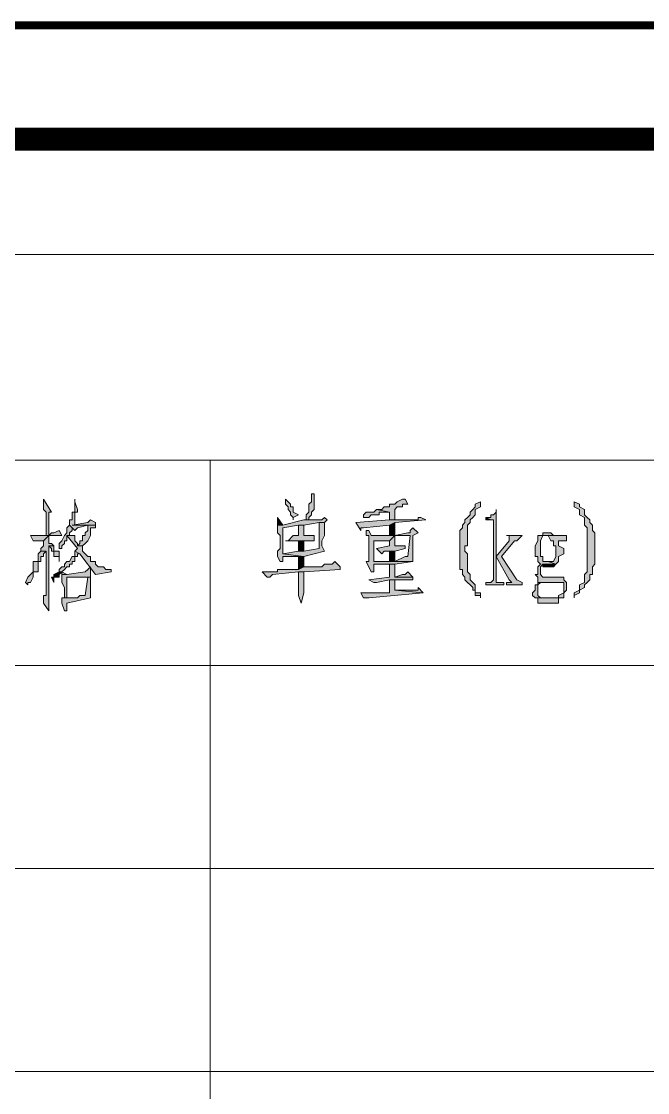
# Model space of a CAD drawing. Extents: x 457 to 4918, y -67 to 391.
# Drawn here: x 2856.38 to 2883.9, y 183.21 to 230.27 of the extents above; entities that cross this region are included whole.
import ezdxf

# ---------------------------------------------------------------- set-up
doc = ezdxf.new("R2010")
doc.units = 0
doc.header["$LTSCALE"] = 40
doc.header["$MEASUREMENT"] = 0
doc.layers.get('0').update_dxf_attribs({"linetype": 'CONTINUOUS'})
doc.layers.add('TK', color=1, linetype='CONTINUOUS')

msp = doc.modelspace()

# ---------------------------------------------------------------- hatches: boundary and pattern name
h = msp.add_hatch(color=0)
h.dxf.hatch_style = 2
h.paths.add_polyline_path([(2869.242, 209.512), (2869.128, 209.512), (2869.128, 209.169), (2869.013, 209.055), (2869.013, 208.712), (2868.899, 208.598), (2868.899, 208.369), (2868.785, 208.369), (2868.899, 208.369), (2869.013, 208.369), (2869.013, 208.483), (2869.128, 208.598), (2869.128, 208.712), (2869.242, 208.826), (2869.242, 208.941), (2869.242, 209.055), (2869.242, 209.169)])
h = msp.add_hatch(color=0)
h.dxf.hatch_style = 2
h.paths.add_polyline_path([(2857.355, 209.283), (2857.355, 208.826), (2857.469, 208.712), (2857.469, 207.683), (2857.583, 207.683), (2857.583, 208.712), (2857.698, 208.712)])
h = msp.add_hatch(color=0)
h.dxf.hatch_style = 2
h.paths.add_polyline_path([(2858.726, 209.283), (2858.726, 208.712), (2858.612, 208.712), (2858.612, 208.369), (2858.498, 208.369), (2858.498, 208.14), (2858.612, 208.026), (2858.726, 207.912), (2858.841, 208.026), (2859.298, 208.14), (2859.641, 208.14), (2858.612, 208.14), (2858.726, 208.14), (2858.726, 208.369), (2858.726, 208.598), (2858.726, 208.712), (2858.841, 208.712), (2858.841, 208.826), (2858.726, 209.169)])
h = msp.add_hatch(color=0)
h.dxf.hatch_style = 2
h.paths.add_polyline_path([(2867.985, 209.283), (2867.985, 209.055), (2868.099, 208.941), (2868.099, 208.826), (2868.213, 208.712), (2868.213, 208.598), (2868.327, 208.483), (2868.327, 208.369), (2868.327, 208.483), (2868.556, 208.598), (2868.327, 208.712), (2868.327, 208.826), (2868.327, 208.941), (2868.213, 208.941), (2868.213, 209.055), (2868.099, 209.169)])
h = msp.add_hatch(color=0)
h.dxf.hatch_style = 2
h.paths.add_polyline_path([(2873.242, 209.283), (2873.128, 209.283), (2872.899, 209.169), (2872.785, 209.055), (2872.557, 209.055), (2872.557, 208.941), (2872.328, 208.941), (2872.214, 208.826), (2871.985, 208.826), (2872.557, 208.712), (2872.557, 208.369), (2872.785, 208.369), (2872.785, 208.826), (2872.899, 208.941), (2873.128, 208.941), (2873.128, 209.055), (2873.357, 209.055)])
h = msp.add_hatch(color=0)
h.dxf.hatch_style = 2
h.paths.add_polyline_path([(2876.557, 209.169), (2876.328, 209.055), (2876.328, 208.941), (2876.214, 208.826), (2876.1, 208.712), (2876.1, 208.598), (2875.986, 208.483), (2875.871, 208.369), (2875.871, 208.255), (2875.757, 208.14), (2875.757, 208.026), (2875.643, 207.912), (2875.643, 206.197), (2875.757, 206.197), (2875.757, 205.969), (2875.871, 205.854), (2875.871, 205.74), (2875.986, 205.626), (2876.1, 205.512), (2876.214, 205.397), (2876.214, 205.283), (2876.328, 205.283), (2876.328, 205.169), (2876.328, 205.054), (2876.557, 205.054), (2876.557, 204.94), (2876.557, 205.169), (2876.328, 205.169), (2876.328, 205.283), (2876.328, 205.397), (2876.328, 205.512), (2876.214, 205.626), (2876.1, 205.74), (2876.1, 205.969), (2875.986, 206.083), (2875.986, 206.883), (2875.871, 206.997), (2875.871, 207.226), (2875.986, 207.226), (2875.986, 208.14), (2876.1, 208.255), (2876.1, 208.369), (2876.214, 208.483), (2876.328, 208.598), (2876.328, 208.712), (2876.328, 208.826), (2876.557, 208.941)])
h = msp.add_hatch(color=0)
h.dxf.hatch_style = 2
h.paths.add_polyline_path([(2880.672, 209.169), (2880.672, 209.055), (2880.672, 208.941), (2880.9, 208.826), (2880.9, 208.598), (2881.129, 208.483), (2881.129, 208.369), (2881.129, 208.14), (2881.243, 208.026), (2881.243, 206.083), (2881.129, 205.969), (2881.129, 205.74), (2881.129, 205.626), (2880.9, 205.512), (2880.9, 205.397), (2880.9, 205.283), (2880.672, 205.169), (2880.672, 204.94), (2880.672, 205.054), (2880.9, 205.169), (2880.9, 205.283), (2881.129, 205.397), (2881.129, 205.512), (2881.243, 205.626), (2881.358, 205.74), (2881.358, 205.969), (2881.472, 205.969), (2881.472, 206.312), (2881.586, 206.426), (2881.586, 207.798), (2881.472, 207.912), (2881.472, 208.14), (2881.358, 208.255), (2881.358, 208.369), (2881.243, 208.483), (2881.129, 208.598), (2881.129, 208.712), (2881.129, 208.826), (2880.9, 208.941), (2880.9, 209.055)])
h = msp.add_hatch(color=0)
h.dxf.hatch_style = 2
h.paths.add_polyline_path([(2871.985, 208.826), (2871.871, 208.712), (2871.528, 208.712), (2871.414, 208.598), (2871.414, 208.483), (2871.642, 208.483), (2871.756, 208.598), (2872.099, 208.598), (2872.099, 208.712), (2872.557, 208.712)])
h = msp.add_hatch(color=0)
h.dxf.hatch_style = 2
h.paths.add_polyline_path([(2877.243, 208.826), (2877.243, 208.712), (2877.129, 208.598), (2877.014, 208.598), (2877.014, 208.483), (2876.786, 208.483), (2877.014, 208.369), (2877.129, 208.369), (2877.129, 205.74), (2877.014, 205.626), (2876.9, 205.626), (2876.786, 205.626), (2876.786, 205.512), (2877.586, 205.512), (2877.586, 205.626), (2877.471, 205.626), (2877.243, 205.626)])
h = msp.add_hatch(color=0)
h.dxf.hatch_style = 2
h.paths.add_polyline_path([(2858.498, 208.14), (2858.383, 208.026), (2858.383, 207.798), (2858.269, 207.683), (2858.155, 207.455), (2858.04, 207.34), (2858.04, 207.112), (2858.155, 207.112), (2858.155, 207.226), (2858.269, 207.34), (2858.269, 207.455), (2858.383, 207.455), (2858.383, 207.683), (2858.498, 207.683), (2858.498, 207.798), (2858.612, 207.912), (2858.612, 208.026)])
h = msp.add_hatch(color=0)
h.dxf.hatch_style = 2
h.paths.add_polyline_path([(2859.412, 208.369), (2859.298, 208.255), (2858.612, 208.14), (2859.641, 208.14), (2859.641, 208.255)])
h = msp.add_hatch(color=0)
h.dxf.hatch_style = 2
h.paths.add_polyline_path([(2859.641, 208.14), (2859.298, 208.14), (2859.298, 207.912), (2859.183, 207.798), (2859.183, 207.683), (2859.069, 207.683), (2859.069, 207.455), (2858.955, 207.455), (2858.955, 207.34), (2858.841, 207.226), (2859.069, 207.226), (2859.183, 207.34), (2859.298, 207.455), (2859.412, 207.683), (2859.412, 207.798), (2859.412, 207.912), (2859.412, 208.026), (2859.641, 208.026)])
h = msp.add_hatch(color=0)
h.dxf.hatch_style = 2
h.paths.add_polyline_path([(2867.642, 208.483), (2867.642, 208.369), (2867.642, 208.14), (2867.87, 208.14)])
h = msp.add_hatch(color=0)
h.dxf.hatch_style = 2
h.paths.add_polyline_path([(2869.699, 208.483), (2869.585, 208.369), (2869.47, 208.369), (2868.785, 208.369), (2867.87, 208.14), (2867.642, 208.14), (2867.642, 207.798), (2867.756, 207.683), (2867.756, 207.112), (2867.642, 206.997), (2867.642, 206.769), (2867.756, 206.54), (2867.87, 206.54), (2867.87, 206.769), (2868.556, 206.769), (2868.785, 206.769), (2867.87, 206.883), (2867.87, 208.026), (2868.556, 208.14), (2868.785, 208.14), (2869.47, 208.255), (2869.699, 208.255), (2869.813, 208.369)])
h = msp.add_hatch(color=0)
h.dxf.hatch_style = 2
h.paths.add_polyline_path([(2869.699, 208.255), (2869.47, 208.255), (2869.47, 207.112), (2868.785, 206.997), (2868.556, 206.997), (2867.87, 206.883), (2868.785, 206.769), (2869.699, 206.997), (2869.585, 207.226), (2869.585, 207.455), (2869.699, 207.683)])
h = msp.add_hatch(color=0)
h.dxf.hatch_style = 2
h.paths.add_polyline_path([(2868.785, 208.14), (2868.556, 208.14), (2868.556, 207.683), (2868.327, 207.683), (2868.099, 207.455), (2867.985, 207.455), (2868.213, 207.455), (2868.556, 207.455), (2868.785, 207.455), (2869.242, 207.455), (2869.242, 207.683), (2868.785, 207.683)])
h = msp.add_hatch(color=0)
h.dxf.hatch_style = 2
h.paths.add_polyline_path([(2873.928, 208.483), (2873.814, 208.483), (2873.814, 208.369), (2872.785, 208.369), (2872.557, 208.369), (2871.071, 208.255), (2871.299, 207.912), (2871.299, 208.026), (2871.414, 208.026), (2872.557, 208.14), (2872.785, 208.255), (2874.157, 208.369)])
h = msp.add_hatch(color=0)
h.dxf.hatch_style = 2
h.paths.add_polyline_path([(2872.785, 208.255), (2872.557, 208.14), (2872.557, 207.683), (2872.785, 207.683)])
h = msp.add_hatch(color=0)
h.dxf.hatch_style = 2
h.paths.add_polyline_path([(2876.786, 208.483), (2876.786, 208.369), (2877.014, 208.369)])
h = msp.add_hatch(color=0)
h.dxf.hatch_style = 2
h.paths.add_polyline_path([(2858.04, 207.912), (2857.812, 207.798), (2857.698, 207.798), (2857.583, 207.683), (2857.126, 207.683), (2856.897, 207.683), (2856.783, 207.683), (2856.897, 207.455), (2857.126, 207.455), (2857.355, 207.455), (2857.583, 207.683), (2858.155, 207.683)])
h = msp.add_hatch(color=0)
h.dxf.hatch_style = 2
h.paths.add_polyline_path([(2857.583, 207.683), (2857.355, 207.455), (2857.355, 207.226), (2857.24, 207.112), (2857.24, 206.997), (2857.469, 206.997), (2857.469, 205.054), (2857.355, 205.054), (2857.355, 204.94), (2857.355, 204.711), (2857.583, 204.369), (2857.583, 207.226), (2857.812, 207.226), (2857.698, 207.34), (2857.583, 207.34)])
h = msp.add_hatch(color=0)
h.dxf.hatch_style = 2
h.paths.add_polyline_path([(2858.726, 207.683), (2858.383, 207.683), (2858.841, 207.112), (2858.726, 206.997), (2858.955, 206.883), (2859.641, 205.969), (2860.326, 206.083), (2860.326, 206.197), (2860.098, 206.197), (2859.984, 206.312), (2859.755, 206.312), (2859.641, 206.426), (2859.641, 206.54), (2859.412, 206.54), (2859.412, 206.769), (2859.298, 206.769), (2859.183, 206.883), (2859.069, 206.997), (2859.069, 207.226), (2858.841, 207.226), (2858.841, 207.34), (2858.726, 207.455)])
h = msp.add_hatch(color=0)
h.dxf.hatch_style = 2
h.paths.add_polyline_path([(2869.128, 207.683), (2868.899, 207.683), (2868.785, 207.683), (2869.242, 207.683)])
h = msp.add_hatch(color=0)
h.dxf.hatch_style = 2
h.paths.add_polyline_path([(2871.642, 207.912), (2871.528, 207.912), (2871.528, 207.683), (2871.642, 207.683), (2871.642, 206.54), (2871.528, 206.54), (2871.756, 206.083), (2871.871, 206.083), (2871.871, 206.426), (2872.785, 206.426), (2873.585, 206.54), (2871.871, 206.54), (2871.871, 207.455), (2872.557, 207.455), (2872.785, 207.683), (2873.471, 207.683), (2871.756, 207.683)])
h = msp.add_hatch(color=0)
h.dxf.hatch_style = 2
h.paths.add_polyline_path([(2873.585, 208.026), (2873.471, 207.912), (2873.471, 207.798), (2873.357, 207.798), (2872.785, 207.683), (2872.557, 207.683), (2871.756, 207.683), (2873.471, 207.683), (2873.357, 206.769), (2873.242, 206.769), (2872.785, 206.54), (2872.557, 206.54), (2871.871, 206.54), (2873.585, 206.54), (2873.585, 206.769), (2873.585, 207.226), (2873.585, 207.683), (2873.814, 207.798)])
h = msp.add_hatch(color=0)
h.dxf.hatch_style = 2
h.paths.add_polyline_path([(2872.785, 207.683), (2872.557, 207.455), (2872.557, 207.226), (2871.985, 207.112), (2872.214, 206.883), (2872.328, 206.997), (2872.785, 206.997), (2873.242, 207.112), (2873.242, 207.226), (2872.785, 207.226)])
h = msp.add_hatch(color=0)
h.dxf.hatch_style = 2
h.paths.add_polyline_path([(2878.386, 207.683), (2877.7, 207.683), (2877.814, 207.683), (2877.814, 207.455), (2877.243, 206.769), (2877.814, 205.74), (2877.929, 205.626), (2877.814, 205.626), (2877.7, 205.626), (2877.7, 205.512), (2878.386, 205.512), (2878.386, 205.626), (2878.157, 205.74), (2877.471, 206.769), (2878.043, 207.455), (2878.157, 207.455)])
h = msp.add_hatch(color=0)
h.dxf.hatch_style = 2
h.paths.add_polyline_path([(2879.529, 207.798), (2879.3, 207.798), (2879.3, 207.683), (2879.186, 207.683), (2879.072, 207.683), (2879.072, 207.455), (2878.957, 207.226), (2878.957, 206.769), (2879.072, 206.769), (2879.072, 206.54), (2879.186, 206.426), (2879.072, 206.312), (2879.072, 206.197), (2879.072, 205.969), (2878.957, 205.969), (2879.072, 205.854), (2879.072, 205.626), (2879.986, 205.626), (2880.215, 205.626), (2880.215, 205.169), (2879.986, 205.054), (2879.986, 204.94), (2879.872, 204.94), (2879.757, 204.94), (2879.072, 204.94), (2879.072, 204.711), (2879.186, 204.711), (2879.757, 204.711), (2879.872, 204.711), (2879.986, 204.711), (2879.986, 204.94), (2880.215, 204.94), (2880.215, 205.054), (2880.215, 205.169), (2880.329, 205.283), (2880.329, 205.626), (2880.215, 205.74), (2880.215, 205.854), (2879.3, 205.854), (2879.186, 205.969), (2879.186, 206.312), (2879.3, 206.426), (2879.872, 206.426), (2879.529, 206.54), (2879.415, 206.54), (2879.3, 206.54), (2879.3, 206.769), (2879.186, 206.769), (2879.186, 207.455), (2879.3, 207.683), (2880.329, 207.683), (2879.872, 207.683), (2879.757, 207.683), (2879.643, 207.798)])
h = msp.add_hatch(color=0)
h.dxf.hatch_style = 2
h.paths.add_polyline_path([(2880.329, 207.683), (2879.415, 207.683), (2879.529, 207.683), (2879.643, 207.455), (2879.757, 207.455), (2879.757, 207.226), (2879.872, 207.226), (2879.872, 206.769), (2879.757, 206.54), (2879.529, 206.54), (2879.872, 206.426), (2879.986, 206.54), (2879.986, 206.769), (2880.215, 206.883), (2880.215, 207.112), (2879.986, 207.226), (2879.986, 207.455), (2880.329, 207.455)])
h = msp.add_hatch(color=0)
h.dxf.hatch_style = 2
h.paths.add_polyline_path([(2857.812, 207.226), (2857.583, 207.226), (2857.698, 207.112), (2857.698, 206.997), (2857.812, 206.997), (2857.812, 206.883), (2857.812, 206.769), (2858.04, 206.769), (2858.04, 206.54), (2858.04, 206.883), (2858.04, 206.997), (2857.812, 206.997), (2857.812, 207.112)])
h = msp.add_hatch(color=0)
h.dxf.hatch_style = 2
h.paths.add_polyline_path([(2868.785, 207.455), (2868.556, 207.455), (2868.556, 206.997), (2868.785, 206.997)])
h = msp.add_hatch(color=0)
h.dxf.hatch_style = 2
h.paths.add_polyline_path([(2873.128, 207.226), (2872.899, 207.226), (2872.785, 207.226), (2873.242, 207.226)])
h = msp.add_hatch(color=0)
h.dxf.hatch_style = 2
h.paths.add_polyline_path([(2857.24, 206.997), (2857.126, 206.883), (2857.126, 206.769), (2857.126, 206.54), (2856.897, 206.54), (2856.897, 206.312), (2856.897, 206.197), (2856.897, 206.083), (2856.783, 205.969), (2856.669, 205.854), (2856.555, 205.626), (2856.669, 205.512), (2856.669, 205.626), (2856.783, 205.626), (2856.897, 205.854), (2856.897, 205.969), (2856.897, 206.083), (2857.126, 206.083), (2857.126, 206.312), (2857.126, 206.426), (2857.126, 206.54), (2857.24, 206.54), (2857.24, 206.769), (2857.355, 206.769), (2857.355, 206.883), (2857.469, 206.997)])
h = msp.add_hatch(color=0)
h.dxf.hatch_style = 2
h.paths.add_polyline_path([(2858.726, 206.997), (2858.726, 206.883), (2858.726, 206.769), (2858.612, 206.769), (2858.498, 206.54), (2858.383, 206.54), (2858.269, 206.426), (2858.269, 206.312), (2858.155, 206.312), (2858.04, 206.197), (2858.04, 206.083), (2858.155, 206.083), (2858.155, 205.969), (2858.383, 205.969), (2858.155, 206.083), (2858.269, 206.197), (2858.383, 206.312), (2858.498, 206.312), (2858.498, 206.426), (2858.612, 206.426), (2858.612, 206.54), (2858.726, 206.54), (2858.726, 206.769), (2858.841, 206.769), (2858.841, 206.883), (2858.955, 206.883)])
h = msp.add_hatch(color=0)
h.dxf.hatch_style = 2
h.paths.add_polyline_path([(2868.785, 206.769), (2868.556, 206.769), (2868.556, 206.197), (2868.785, 206.312)])
h = msp.add_hatch(color=0)
h.dxf.hatch_style = 2
h.paths.add_polyline_path([(2872.557, 206.997), (2872.557, 206.54), (2872.785, 206.54), (2872.785, 206.997)])
h = msp.add_hatch(color=0)
h.dxf.hatch_style = 2
h.paths.add_polyline_path([(2859.412, 206.312), (2859.298, 206.197), (2859.183, 206.083), (2858.383, 205.969), (2858.155, 205.969), (2858.155, 205.626), (2858.269, 205.397), (2858.269, 204.94), (2858.383, 204.94), (2858.383, 205.854), (2859.298, 205.854), (2859.412, 205.854), (2859.412, 205.969), (2859.412, 206.083)])
h = msp.add_hatch(color=0)
h.dxf.hatch_style = 2
h.paths.add_polyline_path([(2870.156, 206.54), (2870.042, 206.426), (2869.699, 206.426), (2869.585, 206.312), (2868.785, 206.312), (2868.556, 206.197), (2867.642, 206.197), (2867.642, 206.083), (2866.956, 206.083), (2867.184, 205.854), (2867.299, 205.854), (2867.413, 205.969), (2868.556, 206.083), (2868.785, 206.083), (2870.385, 206.197), (2870.385, 206.312)])
h = msp.add_hatch(color=0)
h.dxf.hatch_style = 2
h.paths.add_polyline_path([(2872.785, 206.426), (2872.557, 206.426), (2872.557, 205.854), (2871.642, 205.74), (2871.871, 205.626), (2871.985, 205.626), (2872.557, 205.74), (2873.585, 205.74), (2873.585, 205.854), (2872.785, 205.854)])
h = msp.add_hatch(color=0)
h.dxf.hatch_style = 2
h.paths.add_polyline_path([(2879.872, 206.426), (2879.3, 206.426), (2879.3, 206.312), (2879.757, 206.312)])
h = msp.add_hatch(color=0)
h.dxf.hatch_style = 2
h.paths.add_polyline_path([(2858.04, 206.083), (2857.812, 205.969), (2857.812, 205.854), (2857.698, 205.854), (2857.812, 205.626), (2857.812, 205.854), (2858.04, 205.854), (2858.04, 205.969), (2858.155, 206.083)])
h = msp.add_hatch(color=0)
h.dxf.hatch_style = 2
h.paths.add_polyline_path([(2859.412, 205.854), (2859.298, 205.854), (2859.183, 205.054), (2858.955, 205.054), (2858.841, 204.94), (2858.383, 204.94), (2858.269, 204.94), (2858.155, 204.94), (2858.155, 204.711), (2858.269, 204.369), (2858.383, 204.369), (2858.383, 204.711), (2859.412, 204.94), (2859.412, 205.169)])
h = msp.add_hatch(color=0)
h.dxf.hatch_style = 2
h.paths.add_polyline_path([(2868.785, 206.083), (2868.556, 206.083), (2868.556, 205.283), (2868.556, 205.169), (2868.556, 205.054), (2868.67, 204.711), (2868.785, 205.169)])
h = msp.add_hatch(color=0)
h.dxf.hatch_style = 2
h.paths.add_polyline_path([(2872.785, 205.74), (2872.557, 205.74), (2872.557, 205.169), (2871.299, 205.169), (2871.414, 204.94), (2871.642, 204.94), (2874.042, 205.169), (2872.785, 205.283)])
h = msp.add_hatch(color=0)
h.dxf.hatch_style = 2
h.paths.add_polyline_path([(2873.357, 206.083), (2873.242, 205.969), (2873.128, 205.969), (2872.785, 205.854), (2873.585, 205.854)])
h = msp.add_hatch(color=0)
h.dxf.hatch_style = 2
h.paths.add_polyline_path([(2873.814, 205.397), (2873.814, 205.283), (2872.785, 205.283), (2874.042, 205.169)])
h = msp.add_hatch(color=0)
h.dxf.hatch_style = 2
h.paths.add_polyline_path([(2879.072, 205.626), (2879.072, 205.512), (2878.957, 205.512), (2878.957, 205.283), (2878.843, 205.169), (2878.843, 205.054), (2878.957, 204.94), (2879.072, 204.94), (2879.643, 204.94), (2879.415, 204.94), (2879.3, 204.94), (2879.186, 204.94), (2879.072, 205.054), (2879.072, 205.512), (2879.186, 205.626), (2879.986, 205.626)])

# ---------------------------------------------------------------- linework, layer by layer
at = {"const_width": 0.35}
msp.add_lwpolyline([(2520.536, -66.9), (2940.536, -66.9), (2940.536, 230.1), (2520.536, 230.1)], close=True, dxfattribs=at)
at = {"color": 0, "lineweight": 5}
for points in [[(2869.242, 209.512), (2869.128, 209.512), (2869.128, 209.169), (2869.013, 209.055), (2869.013, 208.712), (2868.899, 208.598), (2868.899, 208.369), (2868.785, 208.369), (2868.899, 208.369), (2869.013, 208.369), (2869.013, 208.483), (2869.128, 208.598), (2869.128, 208.712), (2869.242, 208.826), (2869.242, 208.941), (2869.242, 209.055), (2869.242, 209.169)], [(2857.355, 209.283), (2857.355, 208.826), (2857.469, 208.712), (2857.469, 207.683), (2857.583, 207.683), (2857.583, 208.712), (2857.698, 208.712)], [(2858.726, 209.283), (2858.726, 208.712), (2858.612, 208.712), (2858.612, 208.369), (2858.498, 208.369), (2858.498, 208.14), (2858.612, 208.026), (2858.726, 207.912), (2858.841, 208.026), (2859.298, 208.14), (2859.641, 208.14), (2858.612, 208.14), (2858.726, 208.14), (2858.726, 208.369), (2858.726, 208.598), (2858.726, 208.712), (2858.841, 208.712), (2858.841, 208.826), (2858.726, 209.169)], [(2867.985, 209.283), (2867.985, 209.055), (2868.099, 208.941), (2868.099, 208.826), (2868.213, 208.712), (2868.213, 208.598), (2868.327, 208.483), (2868.327, 208.369), (2868.327, 208.483), (2868.556, 208.598), (2868.327, 208.712), (2868.327, 208.826), (2868.327, 208.941), (2868.213, 208.941), (2868.213, 209.055), (2868.099, 209.169)], [(2873.242, 209.283), (2873.128, 209.283), (2872.899, 209.169), (2872.785, 209.055), (2872.557, 209.055), (2872.557, 208.941), (2872.328, 208.941), (2872.214, 208.826), (2871.985, 208.826), (2872.557, 208.712), (2872.557, 208.369), (2872.785, 208.369), (2872.785, 208.826), (2872.899, 208.941), (2873.128, 208.941), (2873.128, 209.055), (2873.357, 209.055)], [(2876.557, 209.169), (2876.328, 209.055), (2876.328, 208.941), (2876.214, 208.826), (2876.1, 208.712), (2876.1, 208.598), (2875.986, 208.483), (2875.871, 208.369), (2875.871, 208.255), (2875.757, 208.14), (2875.757, 208.026), (2875.643, 207.912), (2875.643, 206.197), (2875.757, 206.197), (2875.757, 205.969), (2875.871, 205.854), (2875.871, 205.74), (2875.986, 205.626), (2876.1, 205.512), (2876.214, 205.397), (2876.214, 205.283), (2876.328, 205.283), (2876.328, 205.169), (2876.328, 205.054), (2876.557, 205.054), (2876.557, 204.94), (2876.557, 205.169), (2876.328, 205.169), (2876.328, 205.283), (2876.328, 205.397), (2876.328, 205.512), (2876.214, 205.626), (2876.1, 205.74), (2876.1, 205.969), (2875.986, 206.083), (2875.986, 206.883), (2875.871, 206.997), (2875.871, 207.226), (2875.986, 207.226), (2875.986, 208.14), (2876.1, 208.255), (2876.1, 208.369), (2876.214, 208.483), (2876.328, 208.598), (2876.328, 208.712), (2876.328, 208.826), (2876.557, 208.941)], [(2880.672, 209.169), (2880.672, 209.055), (2880.672, 208.941), (2880.9, 208.826), (2880.9, 208.598), (2881.129, 208.483), (2881.129, 208.369), (2881.129, 208.14), (2881.243, 208.026), (2881.243, 206.083), (2881.129, 205.969), (2881.129, 205.74), (2881.129, 205.626), (2880.9, 205.512), (2880.9, 205.397), (2880.9, 205.283), (2880.672, 205.169), (2880.672, 204.94), (2880.672, 205.054), (2880.9, 205.169), (2880.9, 205.283), (2881.129, 205.397), (2881.129, 205.512), (2881.243, 205.626), (2881.358, 205.74), (2881.358, 205.969), (2881.472, 205.969), (2881.472, 206.312), (2881.586, 206.426), (2881.586, 207.798), (2881.472, 207.912), (2881.472, 208.14), (2881.358, 208.255), (2881.358, 208.369), (2881.243, 208.483), (2881.129, 208.598), (2881.129, 208.712), (2881.129, 208.826), (2880.9, 208.941), (2880.9, 209.055)], [(2871.985, 208.826), (2871.871, 208.712), (2871.528, 208.712), (2871.414, 208.598), (2871.414, 208.483), (2871.642, 208.483), (2871.756, 208.598), (2872.099, 208.598), (2872.099, 208.712), (2872.557, 208.712)], [(2877.243, 208.826), (2877.243, 208.712), (2877.129, 208.598), (2877.014, 208.598), (2877.014, 208.483), (2876.786, 208.483), (2877.014, 208.369), (2877.129, 208.369), (2877.129, 205.74), (2877.014, 205.626), (2876.9, 205.626), (2876.786, 205.626), (2876.786, 205.512), (2877.586, 205.512), (2877.586, 205.626), (2877.471, 205.626), (2877.243, 205.626)], [(2858.498, 208.14), (2858.383, 208.026), (2858.383, 207.798), (2858.269, 207.683), (2858.155, 207.455), (2858.04, 207.34), (2858.04, 207.112), (2858.155, 207.112), (2858.155, 207.226), (2858.269, 207.34), (2858.269, 207.455), (2858.383, 207.455), (2858.383, 207.683), (2858.498, 207.683), (2858.498, 207.798), (2858.612, 207.912), (2858.612, 208.026)], [(2859.412, 208.369), (2859.298, 208.255), (2858.612, 208.14), (2859.641, 208.14), (2859.641, 208.255)], [(2859.641, 208.14), (2859.298, 208.14), (2859.298, 207.912), (2859.183, 207.798), (2859.183, 207.683), (2859.069, 207.683), (2859.069, 207.455), (2858.955, 207.455), (2858.955, 207.34), (2858.841, 207.226), (2859.069, 207.226), (2859.183, 207.34), (2859.298, 207.455), (2859.412, 207.683), (2859.412, 207.798), (2859.412, 207.912), (2859.412, 208.026), (2859.641, 208.026)], [(2867.642, 208.483), (2867.642, 208.369), (2867.642, 208.14), (2867.87, 208.14)], [(2869.699, 208.483), (2869.585, 208.369), (2869.47, 208.369), (2868.785, 208.369), (2867.87, 208.14), (2867.642, 208.14), (2867.642, 207.798), (2867.756, 207.683), (2867.756, 207.112), (2867.642, 206.997), (2867.642, 206.769), (2867.756, 206.54), (2867.87, 206.54), (2867.87, 206.769), (2868.556, 206.769), (2868.785, 206.769), (2867.87, 206.883), (2867.87, 208.026), (2868.556, 208.14), (2868.785, 208.14), (2869.47, 208.255), (2869.699, 208.255), (2869.813, 208.369)], [(2869.699, 208.255), (2869.47, 208.255), (2869.47, 207.112), (2868.785, 206.997), (2868.556, 206.997), (2867.87, 206.883), (2868.785, 206.769), (2869.699, 206.997), (2869.585, 207.226), (2869.585, 207.455), (2869.699, 207.683)], [(2868.785, 208.14), (2868.556, 208.14), (2868.556, 207.683), (2868.327, 207.683), (2868.099, 207.455), (2867.985, 207.455), (2868.213, 207.455), (2868.556, 207.455), (2868.785, 207.455), (2869.242, 207.455), (2869.242, 207.683), (2868.785, 207.683)], [(2873.928, 208.483), (2873.814, 208.483), (2873.814, 208.369), (2872.785, 208.369), (2872.557, 208.369), (2871.071, 208.255), (2871.299, 207.912), (2871.299, 208.026), (2871.414, 208.026), (2872.557, 208.14), (2872.785, 208.255), (2874.157, 208.369)], [(2872.785, 208.255), (2872.557, 208.14), (2872.557, 207.683), (2872.785, 207.683)], [(2876.786, 208.483), (2876.786, 208.369), (2877.014, 208.369)], [(2858.04, 207.912), (2857.812, 207.798), (2857.698, 207.798), (2857.583, 207.683), (2857.126, 207.683), (2856.897, 207.683), (2856.783, 207.683), (2856.897, 207.455), (2857.126, 207.455), (2857.355, 207.455), (2857.583, 207.683), (2858.155, 207.683)], [(2857.583, 207.683), (2857.355, 207.455), (2857.355, 207.226), (2857.24, 207.112), (2857.24, 206.997), (2857.469, 206.997), (2857.469, 205.054), (2857.355, 205.054), (2857.355, 204.94), (2857.355, 204.711), (2857.583, 204.369), (2857.583, 207.226), (2857.812, 207.226), (2857.698, 207.34), (2857.583, 207.34)], [(2858.726, 207.683), (2858.383, 207.683), (2858.841, 207.112), (2858.726, 206.997), (2858.955, 206.883), (2859.641, 205.969), (2860.326, 206.083), (2860.326, 206.197), (2860.098, 206.197), (2859.984, 206.312), (2859.755, 206.312), (2859.641, 206.426), (2859.641, 206.54), (2859.412, 206.54), (2859.412, 206.769), (2859.298, 206.769), (2859.183, 206.883), (2859.069, 206.997), (2859.069, 207.226), (2858.841, 207.226), (2858.841, 207.34), (2858.726, 207.455)], [(2869.128, 207.683), (2868.899, 207.683), (2868.785, 207.683), (2869.242, 207.683)], [(2871.642, 207.912), (2871.528, 207.912), (2871.528, 207.683), (2871.642, 207.683), (2871.642, 206.54), (2871.528, 206.54), (2871.756, 206.083), (2871.871, 206.083), (2871.871, 206.426), (2872.785, 206.426), (2873.585, 206.54), (2871.871, 206.54), (2871.871, 207.455), (2872.557, 207.455), (2872.785, 207.683), (2873.471, 207.683), (2871.756, 207.683)], [(2873.585, 208.026), (2873.471, 207.912), (2873.471, 207.798), (2873.357, 207.798), (2872.785, 207.683), (2872.557, 207.683), (2871.756, 207.683), (2873.471, 207.683), (2873.357, 206.769), (2873.242, 206.769), (2872.785, 206.54), (2872.557, 206.54), (2871.871, 206.54), (2873.585, 206.54), (2873.585, 206.769), (2873.585, 207.226), (2873.585, 207.683), (2873.814, 207.798)], [(2872.785, 207.683), (2872.557, 207.455), (2872.557, 207.226), (2871.985, 207.112), (2872.214, 206.883), (2872.328, 206.997), (2872.785, 206.997), (2873.242, 207.112), (2873.242, 207.226), (2872.785, 207.226)], [(2878.386, 207.683), (2877.7, 207.683), (2877.814, 207.683), (2877.814, 207.455), (2877.243, 206.769), (2877.814, 205.74), (2877.929, 205.626), (2877.814, 205.626), (2877.7, 205.626), (2877.7, 205.512), (2878.386, 205.512), (2878.386, 205.626), (2878.157, 205.74), (2877.471, 206.769), (2878.043, 207.455), (2878.157, 207.455)], [(2879.529, 207.798), (2879.3, 207.798), (2879.3, 207.683), (2879.186, 207.683), (2879.072, 207.683), (2879.072, 207.455), (2878.957, 207.226), (2878.957, 206.769), (2879.072, 206.769), (2879.072, 206.54), (2879.186, 206.426), (2879.072, 206.312), (2879.072, 206.197), (2879.072, 205.969), (2878.957, 205.969), (2879.072, 205.854), (2879.072, 205.626), (2879.986, 205.626), (2880.215, 205.626), (2880.215, 205.169), (2879.986, 205.054), (2879.986, 204.94), (2879.872, 204.94), (2879.757, 204.94), (2879.072, 204.94), (2879.072, 204.711), (2879.186, 204.711), (2879.757, 204.711), (2879.872, 204.711), (2879.986, 204.711), (2879.986, 204.94), (2880.215, 204.94), (2880.215, 205.054), (2880.215, 205.169), (2880.329, 205.283), (2880.329, 205.626), (2880.215, 205.74), (2880.215, 205.854), (2879.3, 205.854), (2879.186, 205.969), (2879.186, 206.312), (2879.3, 206.426), (2879.872, 206.426), (2879.529, 206.54), (2879.415, 206.54), (2879.3, 206.54), (2879.3, 206.769), (2879.186, 206.769), (2879.186, 207.455), (2879.3, 207.683), (2880.329, 207.683), (2879.872, 207.683), (2879.757, 207.683), (2879.643, 207.798)], [(2880.329, 207.683), (2879.415, 207.683), (2879.529, 207.683), (2879.643, 207.455), (2879.757, 207.455), (2879.757, 207.226), (2879.872, 207.226), (2879.872, 206.769), (2879.757, 206.54), (2879.529, 206.54), (2879.872, 206.426), (2879.986, 206.54), (2879.986, 206.769), (2880.215, 206.883), (2880.215, 207.112), (2879.986, 207.226), (2879.986, 207.455), (2880.329, 207.455)], [(2857.812, 207.226), (2857.583, 207.226), (2857.698, 207.112), (2857.698, 206.997), (2857.812, 206.997), (2857.812, 206.883), (2857.812, 206.769), (2858.04, 206.769), (2858.04, 206.54), (2858.04, 206.883), (2858.04, 206.997), (2857.812, 206.997), (2857.812, 207.112)], [(2868.785, 207.455), (2868.556, 207.455), (2868.556, 206.997), (2868.785, 206.997)], [(2873.128, 207.226), (2872.899, 207.226), (2872.785, 207.226), (2873.242, 207.226)], [(2857.24, 206.997), (2857.126, 206.883), (2857.126, 206.769), (2857.126, 206.54), (2856.897, 206.54), (2856.897, 206.312), (2856.897, 206.197), (2856.897, 206.083), (2856.783, 205.969), (2856.669, 205.854), (2856.555, 205.626), (2856.669, 205.512), (2856.669, 205.626), (2856.783, 205.626), (2856.897, 205.854), (2856.897, 205.969), (2856.897, 206.083), (2857.126, 206.083), (2857.126, 206.312), (2857.126, 206.426), (2857.126, 206.54), (2857.24, 206.54), (2857.24, 206.769), (2857.355, 206.769), (2857.355, 206.883), (2857.469, 206.997)], [(2858.726, 206.997), (2858.726, 206.883), (2858.726, 206.769), (2858.612, 206.769), (2858.498, 206.54), (2858.383, 206.54), (2858.269, 206.426), (2858.269, 206.312), (2858.155, 206.312), (2858.04, 206.197), (2858.04, 206.083), (2858.155, 206.083), (2858.155, 205.969), (2858.383, 205.969), (2858.155, 206.083), (2858.269, 206.197), (2858.383, 206.312), (2858.498, 206.312), (2858.498, 206.426), (2858.612, 206.426), (2858.612, 206.54), (2858.726, 206.54), (2858.726, 206.769), (2858.841, 206.769), (2858.841, 206.883), (2858.955, 206.883)], [(2868.785, 206.769), (2868.556, 206.769), (2868.556, 206.197), (2868.785, 206.312)], [(2872.557, 206.997), (2872.557, 206.54), (2872.785, 206.54), (2872.785, 206.997)], [(2859.412, 206.312), (2859.298, 206.197), (2859.183, 206.083), (2858.383, 205.969), (2858.155, 205.969), (2858.155, 205.626), (2858.269, 205.397), (2858.269, 204.94), (2858.383, 204.94), (2858.383, 205.854), (2859.298, 205.854), (2859.412, 205.854), (2859.412, 205.969), (2859.412, 206.083)], [(2870.156, 206.54), (2870.042, 206.426), (2869.699, 206.426), (2869.585, 206.312), (2868.785, 206.312), (2868.556, 206.197), (2867.642, 206.197), (2867.642, 206.083), (2866.956, 206.083), (2867.184, 205.854), (2867.299, 205.854), (2867.413, 205.969), (2868.556, 206.083), (2868.785, 206.083), (2870.385, 206.197), (2870.385, 206.312)], [(2872.785, 206.426), (2872.557, 206.426), (2872.557, 205.854), (2871.642, 205.74), (2871.871, 205.626), (2871.985, 205.626), (2872.557, 205.74), (2873.585, 205.74), (2873.585, 205.854), (2872.785, 205.854)], [(2879.872, 206.426), (2879.3, 206.426), (2879.3, 206.312), (2879.757, 206.312)], [(2858.04, 206.083), (2857.812, 205.969), (2857.812, 205.854), (2857.698, 205.854), (2857.812, 205.626), (2857.812, 205.854), (2858.04, 205.854), (2858.04, 205.969), (2858.155, 206.083)], [(2859.412, 205.854), (2859.298, 205.854), (2859.183, 205.054), (2858.955, 205.054), (2858.841, 204.94), (2858.383, 204.94), (2858.269, 204.94), (2858.155, 204.94), (2858.155, 204.711), (2858.269, 204.369), (2858.383, 204.369), (2858.383, 204.711), (2859.412, 204.94), (2859.412, 205.169)], [(2868.785, 206.083), (2868.556, 206.083), (2868.556, 205.283), (2868.556, 205.169), (2868.556, 205.054), (2868.67, 204.711), (2868.785, 205.169)], [(2872.785, 205.74), (2872.557, 205.74), (2872.557, 205.169), (2871.299, 205.169), (2871.414, 204.94), (2871.642, 204.94), (2874.042, 205.169), (2872.785, 205.283)], [(2873.357, 206.083), (2873.242, 205.969), (2873.128, 205.969), (2872.785, 205.854), (2873.585, 205.854)], [(2873.814, 205.397), (2873.814, 205.283), (2872.785, 205.283), (2874.042, 205.169)], [(2879.072, 205.626), (2879.072, 205.512), (2878.957, 205.512), (2878.957, 205.283), (2878.843, 205.169), (2878.843, 205.054), (2878.957, 204.94), (2879.072, 204.94), (2879.643, 204.94), (2879.415, 204.94), (2879.3, 204.94), (2879.186, 204.94), (2879.072, 205.054), (2879.072, 205.512), (2879.186, 205.626), (2879.986, 205.626)]]:
    msp.add_lwpolyline(points, close=True, dxfattribs=at)
at = {"color": 0, "lineweight": 9}
for points in [[(2721.338, 220.028), (2721.338, 220.028), (2931.421, 220.028), (2931.421, 220.028)], [(2766.486, 210.998), (2766.486, 210.998), (2931.421, 210.998), (2931.421, 210.998)], [(2864.67, 138.646), (2864.67, 138.646), (2864.67, 210.998), (2864.67, 210.998)], [(2721.338, 201.968), (2721.338, 201.968), (2931.421, 201.968), (2931.421, 201.968)], [(2721.338, 193.053), (2721.338, 193.053), (2931.421, 193.053), (2931.421, 193.053)], [(2721.338, 193.053), (2721.338, 193.053), (2931.421, 193.053), (2931.421, 193.053)], [(2721.338, 184.137), (2721.338, 184.137), (2931.421, 184.137), (2931.421, 184.137)]]:
    msp.add_open_spline(points, degree=3, dxfattribs=at)
at = {"layer": 'TK', "const_width": 1}
msp.add_lwpolyline([(2545.536, -61.9), (2935.536, -61.9), (2935.536, 225.1), (2545.536, 225.1)], close=True, dxfattribs=at)

doc.saveas('drawing.dxf')
